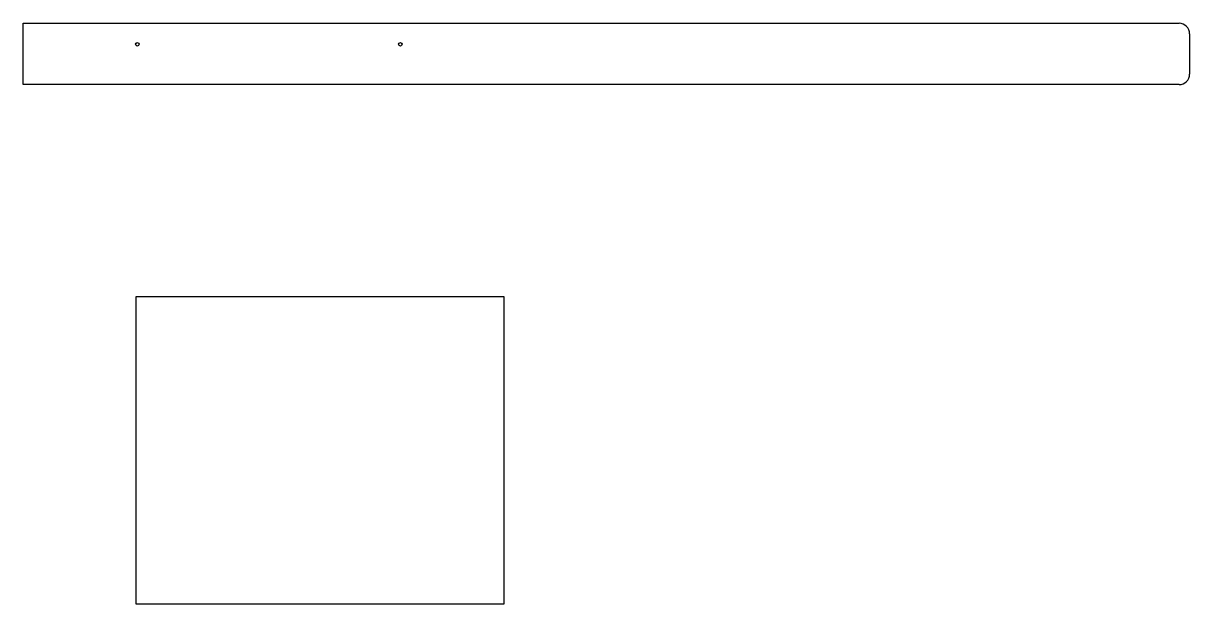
# Model space of a CAD drawing. Header units: millimetres. Extents: x 1125 to 2455, y 158 to 820.
import ezdxf

# ---------------------------------------------------------------- set-up
doc = ezdxf.new("R2010")
doc.units = ezdxf.units.MM

msp = doc.modelspace()

# ---------------------------------------------------------------- linework, layer by layer
for p, q in [((1124.5, 749.9), (1124.5, 819.9)), ((1124.5, 819.9), (2442.5, 819.9)), ((2454.5, 807.9), (2454.5, 761.9)), ((2442.5, 749.9), (1124.5, 749.9))]:
    msp.add_line(p, q)
msp.add_lwpolyline([(1672.7, 507.6), (1252.7, 507.6), (1252.7, 157.6), (1672.7, 157.6)], close=True)
for centre in [(1254.5, 795.9), (1554.5, 795.9)]:
    msp.add_circle(centre, 2)
for centre, start, end in [((2442.5, 807.9), 0, 90), ((2442.5, 761.9), 270, 0)]:
    msp.add_arc(centre, 12, start, end)

doc.saveas('drawing.dxf')
